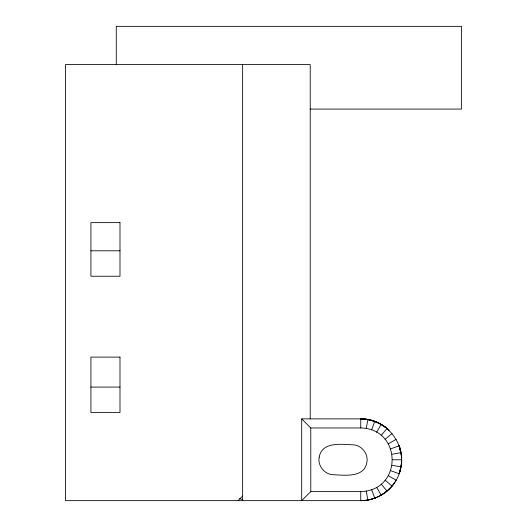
<?xml version="1.0" encoding="UTF-8"?>
<svg xmlns="http://www.w3.org/2000/svg" width="527" height="527" viewBox="0 0 527 527"><rect width="100%" height="100%" fill="white"/><g stroke="black" fill="none" stroke-linecap="round" stroke-linejoin="round"><path stroke-width="0.79" d="M310.219 418.879L310.219 64.551L65.473 64.551L65.473 500.65L360.751 500.65C379.532 500.933 397.121 486.717 400.744 468.259C406.528 444.05 385.869 418.128 360.751 418.879L301.694 418.879L301.694 500.65L310.778 491.566L360.751 491.566C402.542 490.716 402.542 428.82 360.751 427.97L310.778 427.97L301.694 418.879M390.632 448.892L399.17 445.783C402.266 454.808 402.351 464.735 399.17 473.747L390.632 470.644M401.548 462.41L401.014 466.863L392.068 465.288M401.271 465.189L399.17 473.747M366.272 428.451L367.853 419.505M371.43 420.302L366.14 419.235L360.751 418.879L367.009 419.413C375.158 420.612 383.01 424.558 389.051 430.263C381.462 423.082 371.199 418.958 360.751 418.879L360.751 427.97M376.535 422.055L367.016 419.367M371.627 429.887L374.737 421.35M381.37 424.459L373.129 420.803M376.653 432.226L381.192 424.36M381.192 435.407L387.029 428.444M392.76 485.202L389.124 489.201L385 492.679L380.454 495.591M238.099 500.65L242.644 496.105M360.751 491.566L360.751 500.65C375.105 500.617 388.952 492.626 396.159 480.209L388.287 475.664M385.112 439.327L392.068 433.484M388.287 443.866L396.159 439.32M392.068 454.241L401.014 452.667L401.554 457.166M365.092 500.419L370.409 499.491L375.56 497.877L374.737 498.186L371.627 489.649M310.278 109.069L461.527 109.069L461.527 26.35L116.283 26.35L116.283 64.841M90.914 250.799L119.991 250.799M90.914 387.082L119.991 387.082M392.549 459.768L401.633 459.768M239.614 498.529L242.644 499.741M378.959 423.161L385.843 427.483M385.112 480.202L392.029 486.006M381.192 484.122L387.029 491.085M376.653 487.304L381.192 495.176M400.757 451.329L399.17 445.783L401.278 454.393M366.272 491.078L367.853 500.031M399.835 447.779L399.835 450.177M399.835 470.156L399.835 471.757M310.778 427.97L310.778 491.566M242.644 64.551L242.644 500.65M319.184 457.166C317.406 465.98 324.961 474.979 333.947 474.755C345.211 475.229 364.203 477.89 366.884 462.37C368.663 453.556 361.107 444.551 352.122 444.775C340.857 444.307 321.872 441.639 319.184 457.166M119.991 222.638L90.914 222.638L90.914 276.24L119.991 276.24L119.991 222.638M119.991 357.102L90.914 357.102L90.914 412.522L119.991 412.522L119.991 357.102"/></g></svg>
